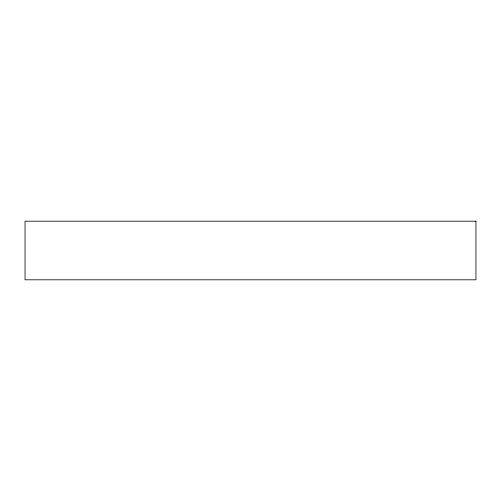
<?xml version="1.0" encoding="UTF-8"?>
<svg xmlns="http://www.w3.org/2000/svg" width="501" height="501" viewBox="0 0 501 501"><rect width="100%" height="100%" fill="white"/><g stroke="black" fill="none" stroke-linecap="round" stroke-linejoin="round"><path stroke-width="0.75" d="M475.95 221.191L25.05 221.191L25.05 279.808L475.95 279.808L475.95 221.191"/></g></svg>
